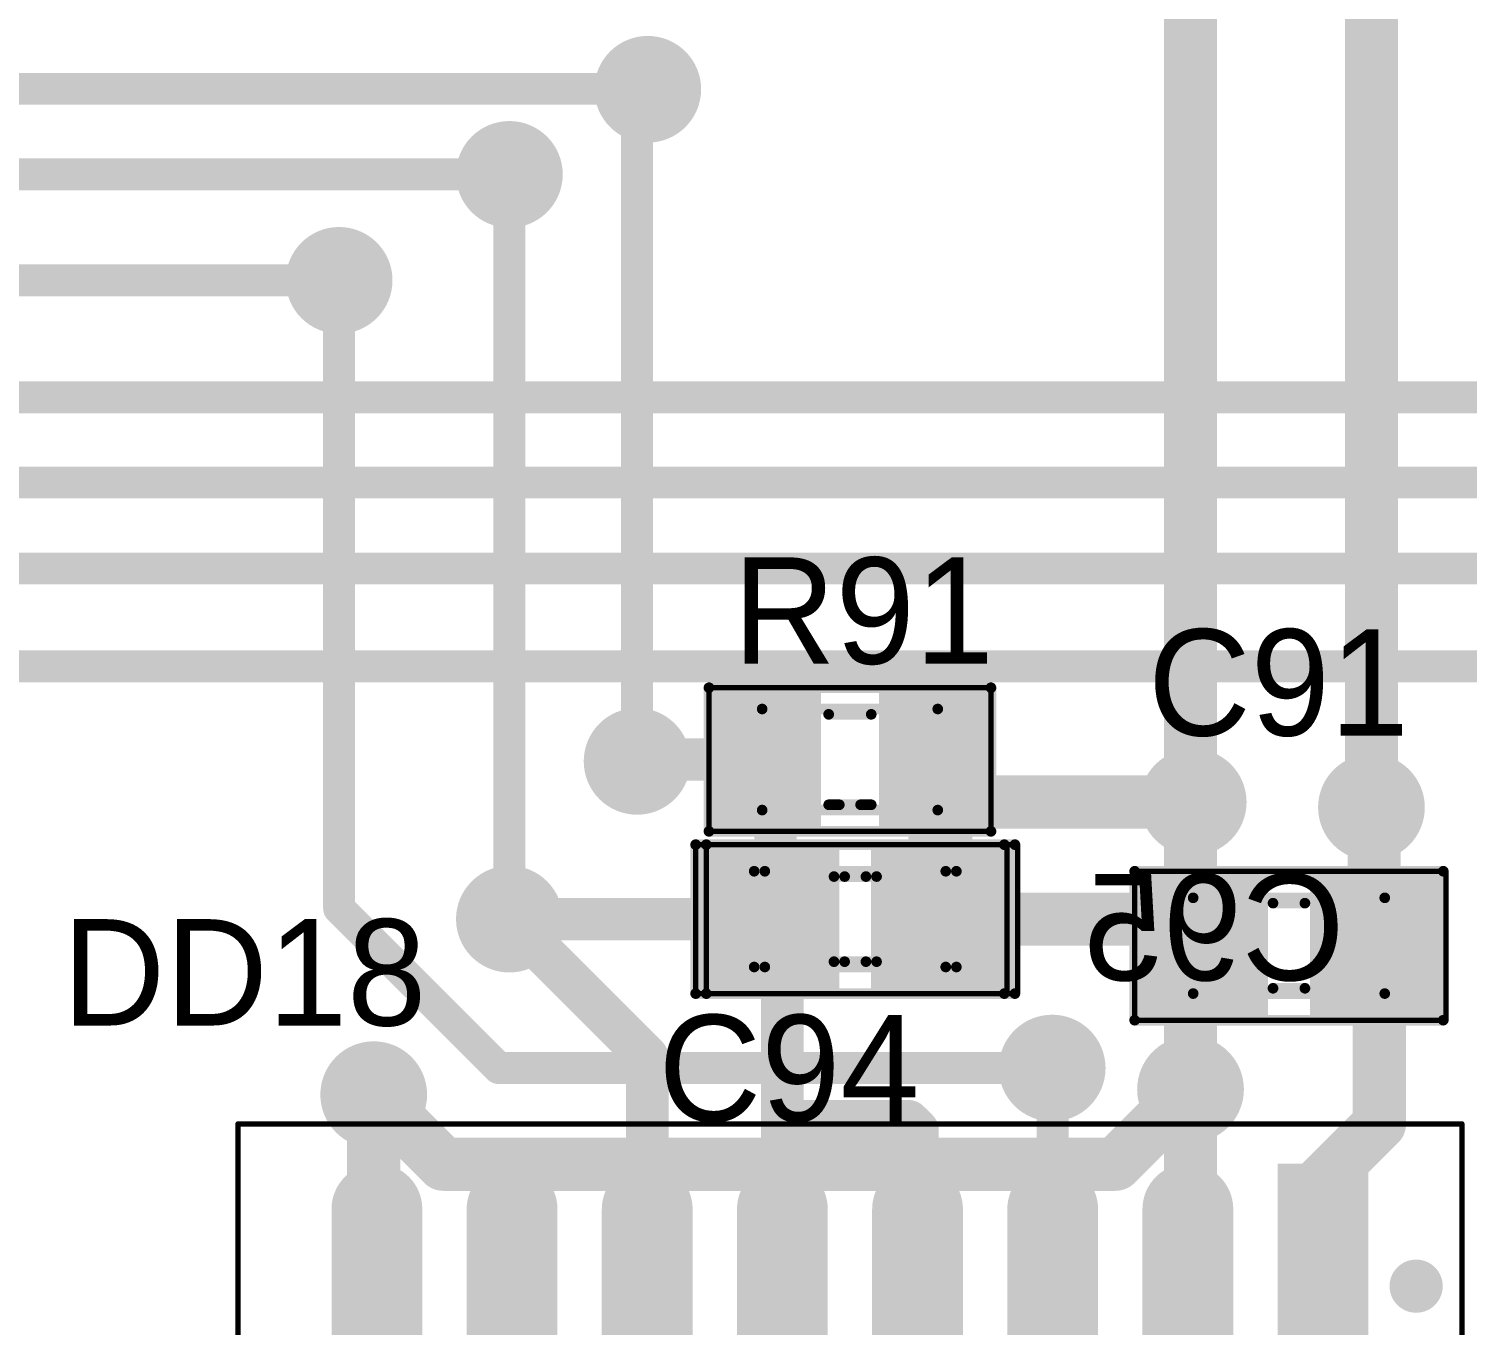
# Model space of a CAD drawing. Header units: millimetres. Extents: x 29 to 180, y 30 to 200.
# Drawn here: x 97.58 to 111.1, y 67.48 to 79.67 of the extents above; entities that cross this region are included whole.
import ezdxf

# ---------------------------------------------------------------- set-up
doc = ezdxf.new("R2010")
doc.units = ezdxf.units.MM
for name, color, linetype in [('BottomLayer', 5, 'Continuous'), ('BottomOverlay', 54, 'Continuous'), ('BottomPaste', 16, 'Continuous'), ('BottomSolder', 6, 'Continuous'), ('Mechanical13', 56, 'Continuous'), ('Mechanical15', 56, 'Continuous'), ('MultiLayer', 9, 'Continuous'), ('TopLayer', 1, 'Continuous'), ('TopOverlay', 2, 'Continuous'), ('TopPaste', 8, 'Continuous'), ('TopSolder', 216, 'Continuous'), ('ViaHoleLayer', 16, 'Continuous')]:
    doc.layers.add(name, color=color, linetype=linetype)

# ---------------------------------------------------------------- blocks, each defined once
blk = doc.blocks.new('SOIC127P1030X265_16M_160')
at = {"layer": 'Mechanical15', "const_width": 0.0499999}
for points in [[(6.37499868, 5.7500012), (-6.37500122, 5.7500012)], [(-6.37500122, -5.7500012), (-6.37500122, 5.7500012)], [(6.37499868, -5.7500012), (-6.37500122, -5.7500012)]]:
    blk.add_lwpolyline(points, dxfattribs=at)
at = {"layer": 'Mechanical15', "const_width": 0.02499868}
for points in [[(-6.387500559999999, 5.7500012, 1), (-6.36250188, 5.7500012, 1)], [(-6.387500559999999, 5.7500012, 1), (-6.36250188, 5.7500012, 1)], [(-6.387500559999999, -5.7500012, 1), (-6.36250188, -5.7500012, 1)], [(-6.387500559999999, -5.7500012, 1), (-6.36250188, -5.7500012, 1)]]:
    blk.add_lwpolyline(points, format="xyb", close=True, dxfattribs=at)
at = {"layer": 'TopLayer', "const_width": 0.6500012399999999}
for points in [[(-5.575000279999999, 3.175), (-4.12500064, 3.175)], [(-5.575000279999999, 1.905), (-4.12500064, 1.905)], [(-5.575000279999999, 0.635), (-4.12500064, 0.635)], [(-5.575000279999999, -0.635), (-4.12500064, -0.635)], [(-5.575000279999999, -1.905), (-4.12500064, -1.905)], [(-5.575000279999999, -3.175), (-4.12500064, -3.175)], [(-5.575000279999999, -4.444999999999999), (-4.12500064, -4.444999999999999)]]:
    blk.add_lwpolyline(points, dxfattribs=at)
at = {"layer": 'TopLayer', "const_width": 0.32500062}
for points in [[(-5.73749932, 3.175, 1), (-5.41250124, 3.175, 1)], [(-5.73749932, 1.905, 1), (-5.41250124, 1.905, 1)], [(-5.73749932, 0.635, 1), (-5.41250124, 0.635, 1)], [(-5.73749932, -0.635, 1), (-5.41250124, -0.635, 1)], [(-5.73749932, -1.905, 1), (-5.41250124, -1.905, 1)], [(-5.73749932, -3.175, 1), (-5.41250124, -3.175, 1)], [(-5.73749932, -4.444999999999999, 1), (-5.41250124, -4.444999999999999, 1)]]:
    blk.add_lwpolyline(points, format="xyb", close=True, dxfattribs=at)
at = {"layer": 'TopLayer'}
blk.add_solid([(-3.80000002, 4.119999379999999), (-3.80000002, 4.770000619999999), (-5.900000899999999, 4.119999379999999), (-5.900000899999999, 4.770000619999999)], dxfattribs=at)
at = {"layer": 'TopOverlay'}
for points, const_width in [([(-4.724999439999999, 5.31999952, 1), (-4.97500148, 5.31999952, 1)], 0.2499995), ([(-5.03750072, 5.31999952, 1), (-4.912502239999999, 5.31999952, 1)], 0.12499848), ([(-4.78749868, 5.31999952, 1), (-4.662500199999999, 5.31999952, 1)], 0.12499848)]:
    blk.add_lwpolyline(points, format="xyb", close=True, dxfattribs=dict(at, const_width=const_width))
at = {"layer": 'TopPaste', "const_width": 0.6500012399999999}
for points in [[(-5.575000279999999, 3.175), (-4.12500064, 3.175)], [(-5.575000279999999, 1.905), (-4.12500064, 1.905)], [(-5.575000279999999, 0.635), (-4.12500064, 0.635)], [(-5.575000279999999, -0.635), (-4.12500064, -0.635)], [(-5.575000279999999, -1.905), (-4.12500064, -1.905)], [(-5.575000279999999, -3.175), (-4.12500064, -3.175)], [(-5.575000279999999, -4.444999999999999), (-4.12500064, -4.444999999999999)]]:
    blk.add_lwpolyline(points, dxfattribs=at)
at = {"layer": 'TopPaste', "const_width": 0.32500062}
for points in [[(-5.73749932, 3.175, 1), (-5.41250124, 3.175, 1)], [(-5.73749932, 1.905, 1), (-5.41250124, 1.905, 1)], [(-5.73749932, 0.635, 1), (-5.41250124, 0.635, 1)], [(-5.73749932, -0.635, 1), (-5.41250124, -0.635, 1)], [(-5.73749932, -1.905, 1), (-5.41250124, -1.905, 1)], [(-5.73749932, -3.175, 1), (-5.41250124, -3.175, 1)], [(-5.73749932, -4.444999999999999, 1), (-5.41250124, -4.444999999999999, 1)]]:
    blk.add_lwpolyline(points, format="xyb", close=True, dxfattribs=at)
at = {"layer": 'TopPaste'}
blk.add_solid([(-3.80000002, 4.119999379999999), (-3.80000002, 4.770000619999999), (-5.900000899999999, 4.119999379999999), (-5.900000899999999, 4.770000619999999)], dxfattribs=at)
at = {"layer": 'TopSolder', "const_width": 0.85320124}
for points in [[(-5.575000279999999, 3.175), (-4.12500064, 3.175)], [(-5.575000279999999, 1.905), (-4.12500064, 1.905)], [(-5.575000279999999, 0.635), (-4.12500064, 0.635)], [(-5.575000279999999, -0.635), (-4.12500064, -0.635)], [(-5.575000279999999, -1.905), (-4.12500064, -1.905)], [(-5.575000279999999, -3.175), (-4.12500064, -3.175)], [(-5.575000279999999, -4.444999999999999), (-4.12500064, -4.444999999999999)]]:
    blk.add_lwpolyline(points, dxfattribs=at)
at = {"layer": 'TopSolder', "const_width": 0.42660062}
for points in [[(-5.788299319999999, 3.175, 1), (-5.361701239999999, 3.175, 1)], [(-4.33829968, 3.175, 1), (-3.9117016, 3.175, 1)], [(-5.788299319999999, 1.905, 1), (-5.361701239999999, 1.905, 1)], [(-4.33829968, 1.905, 1), (-3.9117016, 1.905, 1)], [(-5.788299319999999, 0.635, 1), (-5.361701239999999, 0.635, 1)], [(-4.33829968, 0.635, 1), (-3.9117016, 0.635, 1)], [(-5.788299319999999, -0.635, 1), (-5.361701239999999, -0.635, 1)], [(-4.33829968, -0.635, 1), (-3.9117016, -0.635, 1)], [(-5.788299319999999, -1.905, 1), (-5.361701239999999, -1.905, 1)], [(-4.33829968, -1.905, 1), (-3.9117016, -1.905, 1)], [(-5.788299319999999, -3.175, 1), (-5.361701239999999, -3.175, 1)], [(-4.33829968, -3.175, 1), (-3.9117016, -3.175, 1)], [(-5.788299319999999, -4.444999999999999, 1), (-5.361701239999999, -4.444999999999999, 1)], [(-4.33829968, -4.444999999999999, 1), (-3.9117016, -4.444999999999999, 1)]]:
    blk.add_lwpolyline(points, format="xyb", close=True, dxfattribs=at)
at = {"layer": 'TopSolder'}
blk.add_solid([(-3.69840002, 4.01839938), (-3.69840002, 4.87160062), (-6.0016009, 4.01839938), (-6.0016009, 4.87160062)], dxfattribs=at)
blk = doc.blocks.new('SMD_C_0603_290')
at = {"layer": 'Mechanical13', "const_width": 0.0999998}
for points in [[(-0.90000074, 0.4499991), (-0.90000074, -0.45000164)], [(0.8999982, 0.4499991), (-0.90000074, 0.4499991)], [(0.8999982, 0.4499991), (0.8999982, -0.45000164)], [(0.8999982, -0.45000164), (-0.90000074, -0.45000164)]]:
    blk.add_lwpolyline(points, dxfattribs=at)
at = {"layer": 'Mechanical13', "const_width": 0.0499999}
for points in [[(-0.9249994199999999, 0.4499991, 1), (-0.8750020599999999, 0.4499991, 1)], [(-0.9249994199999999, 0.4499991, 1), (-0.8750020599999999, 0.4499991, 1)], [(0.8749995199999999, 0.4499991, 1), (0.9249968799999999, 0.4499991, 1)], [(0.8749995199999999, 0.4499991, 1), (0.9249968799999999, 0.4499991, 1)], [(-0.9249994199999999, -0.45000164, 1), (-0.8750020599999999, -0.45000164, 1)], [(-0.9249994199999999, -0.45000164, 1), (-0.8750020599999999, -0.45000164, 1)], [(0.8749995199999999, -0.45000164, 1), (0.9249968799999999, -0.45000164, 1)], [(0.8749995199999999, -0.45000164, 1), (0.9249968799999999, -0.45000164, 1)]]:
    blk.add_lwpolyline(points, format="xyb", close=True, dxfattribs=at)
at = {"layer": 'Mechanical15', "const_width": 0.0499999}
for points in [[(-1.47500086, 0.7000011399999999), (-1.47500086, -0.7000011399999999)], [(1.44999964, 0.7000011399999999), (-1.47500086, 0.7000011399999999)], [(1.44999964, 0.7000011399999999), (1.44999964, -0.7000011399999999)], [(1.44999964, -0.7000011399999999), (-1.47500086, -0.7000011399999999)]]:
    blk.add_lwpolyline(points, dxfattribs=at)
at = {"layer": 'Mechanical15', "const_width": 0.02499868}
for points in [[(-1.4875002, 0.7000011399999999, 1), (-1.46250152, 0.7000011399999999, 1)], [(-1.4875002, 0.7000011399999999, 1), (-1.46250152, 0.7000011399999999, 1)], [(1.4375003, 0.7000011399999999, 1), (1.46249898, 0.7000011399999999, 1)], [(1.4375003, 0.7000011399999999, 1), (1.46249898, 0.7000011399999999, 1)], [(-1.4875002, -0.7000011399999999, 1), (-1.46250152, -0.7000011399999999, 1)], [(-1.4875002, -0.7000011399999999, 1), (-1.46250152, -0.7000011399999999, 1)], [(1.4375003, -0.7000011399999999, 1), (1.46249898, -0.7000011399999999, 1)], [(1.4375003, -0.7000011399999999, 1), (1.46249898, -0.7000011399999999, 1)]]:
    blk.add_lwpolyline(points, format="xyb", close=True, dxfattribs=at)
at = {"layer": 'TopLayer'}
for points in [[(-0.30000194, -0.5499989), (-0.30000194, 0.5499989), (-1.29999994, -0.5499989), (-1.29999994, 0.5499989)], [(1.2999974, -0.5499989), (1.2999974, 0.5499989), (0.2999994, -0.5499989), (0.2999994, 0.5499989)]]:
    blk.add_solid(points, dxfattribs=at)
at = {"layer": 'TopOverlay', "const_width": 0.0999998}
for points in [[(-1.44999964, 0.7000011399999999), (-1.44999964, -0.7000011399999999)], [(1.44999964, 0.7000011399999999), (-1.44999964, 0.7000011399999999)], [(1.44999964, 0.7000011399999999), (1.44999964, -0.7000011399999999)], [(0.1499997, 0.3999992), (-0.1499997, 0.3999992)], [(0.1499997, -0.40000174), (-0.1499997, -0.40000174)], [(1.44999964, -0.7000011399999999), (-1.44999964, -0.7000011399999999)]]:
    blk.add_lwpolyline(points, dxfattribs=at)
at = {"layer": 'TopOverlay', "const_width": 0.0499999}
for points in [[(-1.47499832, 0.7000011399999999, 1), (-1.42500096, 0.7000011399999999, 1)], [(-1.47499832, 0.7000011399999999, 1), (-1.42500096, 0.7000011399999999, 1)], [(1.42500096, 0.7000011399999999, 1), (1.47499832, 0.7000011399999999, 1)], [(1.42500096, 0.7000011399999999, 1), (1.47499832, 0.7000011399999999, 1)], [(-0.17499838, 0.3999992, 1), (-0.12500102, 0.3999992, 1)], [(0.12500102, 0.3999992, 1), (0.17499838, 0.3999992, 1)], [(-0.17499838, -0.40000174, 1), (-0.12500102, -0.40000174, 1)], [(0.12500102, -0.40000174, 1), (0.17499838, -0.40000174, 1)], [(-1.47499832, -0.7000011399999999, 1), (-1.42500096, -0.7000011399999999, 1)], [(-1.47499832, -0.7000011399999999, 1), (-1.42500096, -0.7000011399999999, 1)], [(1.42500096, -0.7000011399999999, 1), (1.47499832, -0.7000011399999999, 1)], [(1.42500096, -0.7000011399999999, 1), (1.47499832, -0.7000011399999999, 1)]]:
    blk.add_lwpolyline(points, format="xyb", close=True, dxfattribs=at)
at = {"layer": 'TopPaste'}
for points in [[(-0.30000194, -0.5499989), (-0.30000194, 0.5499989), (-1.29999994, -0.5499989), (-1.29999994, 0.5499989)], [(1.2999974, -0.5499989), (1.2999974, 0.5499989), (0.2999994, -0.5499989), (0.2999994, 0.5499989)]]:
    blk.add_solid(points, dxfattribs=at)
at = {"layer": 'TopSolder'}
for points in [[(-0.19840194, -0.6515989), (-0.19840194, 0.6515989), (-1.40159994, -0.6515989), (-1.40159994, 0.6515989)], [(1.4015974, -0.6515989), (1.4015974, 0.6515989), (0.1983994, -0.6515989), (0.1983994, 0.6515989)]]:
    blk.add_solid(points, dxfattribs=at)
blk = doc.blocks.new('SMD_C_0603_293')
at = {"layer": 'Mechanical13', "const_width": 0.0999998}
for points in [[(-0.90000074, 0.4499991), (-0.90000074, -0.45000164)], [(0.8999982, 0.4499991), (-0.90000074, 0.4499991)], [(0.8999982, 0.4499991), (0.8999982, -0.45000164)], [(0.8999982, -0.45000164), (-0.90000074, -0.45000164)]]:
    blk.add_lwpolyline(points, dxfattribs=at)
at = {"layer": 'Mechanical13', "const_width": 0.0499999}
for points in [[(-0.9249994199999999, 0.4499991, 1), (-0.8750020599999999, 0.4499991, 1)], [(-0.9249994199999999, 0.4499991, 1), (-0.8750020599999999, 0.4499991, 1)], [(0.8749995199999999, 0.4499991, 1), (0.9249968799999999, 0.4499991, 1)], [(0.8749995199999999, 0.4499991, 1), (0.9249968799999999, 0.4499991, 1)], [(-0.9249994199999999, -0.45000164, 1), (-0.8750020599999999, -0.45000164, 1)], [(-0.9249994199999999, -0.45000164, 1), (-0.8750020599999999, -0.45000164, 1)], [(0.8749995199999999, -0.45000164, 1), (0.9249968799999999, -0.45000164, 1)], [(0.8749995199999999, -0.45000164, 1), (0.9249968799999999, -0.45000164, 1)]]:
    blk.add_lwpolyline(points, format="xyb", close=True, dxfattribs=at)
at = {"layer": 'Mechanical15', "const_width": 0.0499999}
for points in [[(-1.47500086, 0.7000011399999999), (-1.47500086, -0.7000011399999999)], [(1.44999964, 0.7000011399999999), (-1.47500086, 0.7000011399999999)], [(1.44999964, 0.7000011399999999), (1.44999964, -0.7000011399999999)], [(1.44999964, -0.7000011399999999), (-1.47500086, -0.7000011399999999)]]:
    blk.add_lwpolyline(points, dxfattribs=at)
at = {"layer": 'Mechanical15', "const_width": 0.02499868}
for points in [[(-1.4875002, 0.7000011399999999, 1), (-1.46250152, 0.7000011399999999, 1)], [(-1.4875002, 0.7000011399999999, 1), (-1.46250152, 0.7000011399999999, 1)], [(1.4375003, 0.7000011399999999, 1), (1.46249898, 0.7000011399999999, 1)], [(1.4375003, 0.7000011399999999, 1), (1.46249898, 0.7000011399999999, 1)], [(-1.4875002, -0.7000011399999999, 1), (-1.46250152, -0.7000011399999999, 1)], [(-1.4875002, -0.7000011399999999, 1), (-1.46250152, -0.7000011399999999, 1)], [(1.4375003, -0.7000011399999999, 1), (1.46249898, -0.7000011399999999, 1)], [(1.4375003, -0.7000011399999999, 1), (1.46249898, -0.7000011399999999, 1)]]:
    blk.add_lwpolyline(points, format="xyb", close=True, dxfattribs=at)
at = {"layer": 'TopLayer'}
for points in [[(-0.30000194, -0.5499989), (-0.30000194, 0.5499989), (-1.29999994, -0.5499989), (-1.29999994, 0.5499989)], [(1.2999974, -0.5499989), (1.2999974, 0.5499989), (0.2999994, -0.5499989), (0.2999994, 0.5499989)]]:
    blk.add_solid(points, dxfattribs=at)
at = {"layer": 'TopOverlay', "const_width": 0.0999998}
for points in [[(-1.44999964, 0.7000011399999999), (-1.44999964, -0.7000011399999999)], [(1.44999964, 0.7000011399999999), (-1.44999964, 0.7000011399999999)], [(1.44999964, 0.7000011399999999), (1.44999964, -0.7000011399999999)], [(0.1499997, 0.3999992), (-0.1499997, 0.3999992)], [(0.1499997, -0.40000174), (-0.1499997, -0.40000174)], [(1.44999964, -0.7000011399999999), (-1.44999964, -0.7000011399999999)]]:
    blk.add_lwpolyline(points, dxfattribs=at)
at = {"layer": 'TopOverlay', "const_width": 0.0499999}
for points in [[(-1.47499832, 0.7000011399999999, 1), (-1.42500096, 0.7000011399999999, 1)], [(-1.47499832, 0.7000011399999999, 1), (-1.42500096, 0.7000011399999999, 1)], [(1.42500096, 0.7000011399999999, 1), (1.47499832, 0.7000011399999999, 1)], [(1.42500096, 0.7000011399999999, 1), (1.47499832, 0.7000011399999999, 1)], [(-0.17499838, 0.3999992, 1), (-0.12500102, 0.3999992, 1)], [(0.12500102, 0.3999992, 1), (0.17499838, 0.3999992, 1)], [(-0.17499838, -0.40000174, 1), (-0.12500102, -0.40000174, 1)], [(0.12500102, -0.40000174, 1), (0.17499838, -0.40000174, 1)], [(-1.47499832, -0.7000011399999999, 1), (-1.42500096, -0.7000011399999999, 1)], [(-1.47499832, -0.7000011399999999, 1), (-1.42500096, -0.7000011399999999, 1)], [(1.42500096, -0.7000011399999999, 1), (1.47499832, -0.7000011399999999, 1)], [(1.42500096, -0.7000011399999999, 1), (1.47499832, -0.7000011399999999, 1)]]:
    blk.add_lwpolyline(points, format="xyb", close=True, dxfattribs=at)
at = {"layer": 'TopPaste'}
for points in [[(-0.30000194, -0.5499989), (-0.30000194, 0.5499989), (-1.29999994, -0.5499989), (-1.29999994, 0.5499989)], [(1.2999974, -0.5499989), (1.2999974, 0.5499989), (0.2999994, -0.5499989), (0.2999994, 0.5499989)]]:
    blk.add_solid(points, dxfattribs=at)
at = {"layer": 'TopSolder'}
for points in [[(-0.19840194, -0.6515989), (-0.19840194, 0.6515989), (-1.40159994, -0.6515989), (-1.40159994, 0.6515989)], [(1.4015974, -0.6515989), (1.4015974, 0.6515989), (0.1983994, -0.6515989), (0.1983994, 0.6515989)]]:
    blk.add_solid(points, dxfattribs=at)
blk = doc.blocks.new('SMD_C_0603_B_294')
at = {"layer": 'BottomLayer'}
for points in [[(-1.29999994, 0.5499989), (-1.29999994, -0.5499989), (-0.30000194, 0.5499989), (-0.30000194, -0.5499989)], [(0.2999994, 0.5499989), (0.2999994, -0.5499989), (1.2999974, 0.5499989), (1.2999974, -0.5499989)]]:
    blk.add_solid(points, dxfattribs=at)
at = {"layer": 'BottomOverlay', "const_width": 0.0999998}
for points in [[(-1.44999964, 0.7000011399999999), (-1.44999964, -0.7000011399999999)], [(1.44999964, 0.7000011399999999), (-1.44999964, 0.7000011399999999)], [(1.44999964, 0.7000011399999999), (1.44999964, -0.7000011399999999)], [(0.1499997, 0.40000174), (-0.1499997, 0.40000174)], [(0.1499997, -0.3999992), (-0.1499997, -0.3999992)], [(1.44999964, -0.7000011399999999), (-1.44999964, -0.7000011399999999)]]:
    blk.add_lwpolyline(points, dxfattribs=at)
at = {"layer": 'BottomOverlay', "const_width": 0.0499999}
for points in [[(-1.47499832, 0.7000011399999999, 1), (-1.42500096, 0.7000011399999999, 1)], [(-1.47499832, 0.7000011399999999, 1), (-1.42500096, 0.7000011399999999, 1)], [(1.42500096, 0.7000011399999999, 1), (1.47499832, 0.7000011399999999, 1)], [(1.42500096, 0.7000011399999999, 1), (1.47499832, 0.7000011399999999, 1)], [(-0.17499838, 0.40000174, 1), (-0.12500102, 0.40000174, 1)], [(0.12500102, 0.40000174, 1), (0.17499838, 0.40000174, 1)], [(-0.17499838, -0.3999992, 1), (-0.12500102, -0.3999992, 1)], [(0.12500102, -0.3999992, 1), (0.17499838, -0.3999992, 1)], [(-1.47499832, -0.7000011399999999, 1), (-1.42500096, -0.7000011399999999, 1)], [(-1.47499832, -0.7000011399999999, 1), (-1.42500096, -0.7000011399999999, 1)], [(1.42500096, -0.7000011399999999, 1), (1.47499832, -0.7000011399999999, 1)], [(1.42500096, -0.7000011399999999, 1), (1.47499832, -0.7000011399999999, 1)]]:
    blk.add_lwpolyline(points, format="xyb", close=True, dxfattribs=at)
at = {"layer": 'BottomPaste'}
for points in [[(-1.29999994, 0.5499989), (-1.29999994, -0.5499989), (-0.30000194, 0.5499989), (-0.30000194, -0.5499989)], [(0.2999994, 0.5499989), (0.2999994, -0.5499989), (1.2999974, 0.5499989), (1.2999974, -0.5499989)]]:
    blk.add_solid(points, dxfattribs=at)
at = {"layer": 'BottomSolder'}
for points in [[(-1.40159994, 0.6515989), (-1.40159994, -0.6515989), (-0.19840194, 0.6515989), (-0.19840194, -0.6515989)], [(0.1983994, 0.6515989), (0.1983994, -0.6515989), (1.4015974, 0.6515989), (1.4015974, -0.6515989)]]:
    blk.add_solid(points, dxfattribs=at)
at = {"layer": 'Mechanical13', "const_width": 0.0999998}
for points in [[(-0.90000074, 0.45000164), (-0.90000074, -0.4499991)], [(0.8999982, 0.45000164), (-0.90000074, 0.45000164)], [(0.8999982, 0.45000164), (0.8999982, -0.4499991)], [(0.8999982, -0.4499991), (-0.90000074, -0.4499991)]]:
    blk.add_lwpolyline(points, dxfattribs=at)
at = {"layer": 'Mechanical13', "const_width": 0.0499999}
for points in [[(-0.9249994199999999, 0.45000164, 1), (-0.8750020599999999, 0.45000164, 1)], [(-0.9249994199999999, 0.45000164, 1), (-0.8750020599999999, 0.45000164, 1)], [(0.8749995199999999, 0.45000164, 1), (0.9249968799999999, 0.45000164, 1)], [(0.8749995199999999, 0.45000164, 1), (0.9249968799999999, 0.45000164, 1)], [(-0.9249994199999999, -0.4499991, 1), (-0.8750020599999999, -0.4499991, 1)], [(-0.9249994199999999, -0.4499991, 1), (-0.8750020599999999, -0.4499991, 1)], [(0.8749995199999999, -0.4499991, 1), (0.9249968799999999, -0.4499991, 1)], [(0.8749995199999999, -0.4499991, 1), (0.9249968799999999, -0.4499991, 1)]]:
    blk.add_lwpolyline(points, format="xyb", close=True, dxfattribs=at)
at = {"layer": 'Mechanical15', "const_width": 0.0499999}
for points in [[(-1.47500086, 0.7000011399999999), (-1.47500086, -0.7000011399999999)], [(1.44999964, 0.7000011399999999), (-1.47500086, 0.7000011399999999)], [(1.44999964, 0.7000011399999999), (1.44999964, -0.7000011399999999)], [(1.44999964, -0.7000011399999999), (-1.47500086, -0.7000011399999999)]]:
    blk.add_lwpolyline(points, dxfattribs=at)
at = {"layer": 'Mechanical15', "const_width": 0.02499868}
for points in [[(-1.4875002, 0.7000011399999999, 1), (-1.46250152, 0.7000011399999999, 1)], [(-1.4875002, 0.7000011399999999, 1), (-1.46250152, 0.7000011399999999, 1)], [(1.4375003, 0.7000011399999999, 1), (1.46249898, 0.7000011399999999, 1)], [(1.4375003, 0.7000011399999999, 1), (1.46249898, 0.7000011399999999, 1)], [(-1.4875002, -0.7000011399999999, 1), (-1.46250152, -0.7000011399999999, 1)], [(-1.4875002, -0.7000011399999999, 1), (-1.46250152, -0.7000011399999999, 1)], [(1.4375003, -0.7000011399999999, 1), (1.46249898, -0.7000011399999999, 1)], [(1.4375003, -0.7000011399999999, 1), (1.46249898, -0.7000011399999999, 1)]]:
    blk.add_lwpolyline(points, format="xyb", close=True, dxfattribs=at)
blk = doc.blocks.new('SMD_R_0603_490')
at = {"layer": 'Mechanical13', "const_width": 0.0999998}
for points in [[(-0.8249996199999999, 0.47500032), (-0.8249996199999999, -0.47500032)], [(0.8249996199999999, 0.47500032), (-0.8249996199999999, 0.47500032)], [(0.8249996199999999, 0.47500032), (0.8249996199999999, -0.47500032)], [(0.8249996199999999, -0.47500032), (-0.8249996199999999, -0.47500032)]]:
    blk.add_lwpolyline(points, dxfattribs=at)
at = {"layer": 'Mechanical13', "const_width": 0.0499999}
for points in [[(-0.8499983, 0.47500032, 1), (-0.80000094, 0.47500032, 1)], [(-0.8499983, 0.47500032, 1), (-0.80000094, 0.47500032, 1)], [(0.80000094, 0.47500032, 1), (0.8499983, 0.47500032, 1)], [(0.80000094, 0.47500032, 1), (0.8499983, 0.47500032, 1)], [(-0.8499983, -0.47500032, 1), (-0.80000094, -0.47500032, 1)], [(-0.8499983, -0.47500032, 1), (-0.80000094, -0.47500032, 1)], [(0.80000094, -0.47500032, 1), (0.8499983, -0.47500032, 1)], [(0.80000094, -0.47500032, 1), (0.8499983, -0.47500032, 1)]]:
    blk.add_lwpolyline(points, format="xyb", close=True, dxfattribs=at)
at = {"layer": 'Mechanical15', "const_width": 0.0499999}
for points in [[(-1.32500116, 0.67499992), (-1.32500116, -0.67499992)], [(1.32500116, 0.67499992), (-1.32500116, 0.67499992)], [(1.32500116, 0.67499992), (1.32500116, -0.67499992)], [(1.32500116, -0.67499992), (-1.32500116, -0.67499992)]]:
    blk.add_lwpolyline(points, dxfattribs=at)
at = {"layer": 'Mechanical15', "const_width": 0.02499868}
for points in [[(-1.3375005, 0.67499992, 1), (-1.31250182, 0.67499992, 1)], [(-1.3375005, 0.67499992, 1), (-1.31250182, 0.67499992, 1)], [(1.31250182, 0.67499992, 1), (1.3375005, 0.67499992, 1)], [(1.31250182, 0.67499992, 1), (1.3375005, 0.67499992, 1)], [(-1.3375005, -0.67499992, 1), (-1.31250182, -0.67499992, 1)], [(-1.3375005, -0.67499992, 1), (-1.31250182, -0.67499992, 1)], [(1.31250182, -0.67499992, 1), (1.3375005, -0.67499992, 1)], [(1.31250182, -0.67499992, 1), (1.3375005, -0.67499992, 1)]]:
    blk.add_lwpolyline(points, format="xyb", close=True, dxfattribs=at)
at = {"layer": 'TopLayer'}
for points in [[(-0.37500052, -0.52500022), (-0.37500052, 0.52500022), (-1.17499892, -0.52500022), (-1.17499892, 0.52500022)], [(1.17499892, -0.52500022), (1.17499892, 0.52500022), (0.37500052, -0.52500022), (0.37500052, 0.52500022)]]:
    blk.add_solid(points, dxfattribs=at)
at = {"layer": 'TopOverlay', "const_width": 0.0999998}
for points in [[(1.32500116, 0.67499992), (-1.32500116, 0.67499992)], [(-1.32500116, 0.67499992), (-1.32500116, -0.67499992)], [(1.32500116, 0.67499992), (1.32500116, -0.67499992)], [(-0.0999998, 0.42500042), (-0.1999996, 0.42500042)], [(0.0999998, 0.42500042), (-0.0999998, 0.42500042)], [(0.1999996, 0.42500042), (0.0999998, 0.42500042)], [(0.1999996, -0.42500042), (-0.1999996, -0.42500042)], [(1.32500116, -0.67499992), (-1.32500116, -0.67499992)]]:
    blk.add_lwpolyline(points, dxfattribs=at)
at = {"layer": 'TopOverlay', "const_width": 0.0499999}
for points in [[(-1.34999984, 0.67499992, 1), (-1.30000248, 0.67499992, 1)], [(-1.34999984, 0.67499992, 1), (-1.30000248, 0.67499992, 1)], [(1.30000248, 0.67499992, 1), (1.34999984, 0.67499992, 1)], [(1.30000248, 0.67499992, 1), (1.34999984, 0.67499992, 1)], [(-0.22499828, 0.42500042, 1), (-0.17500092, 0.42500042, 1)], [(-0.12499848, 0.42500042, 1), (-0.07500111999999999, 0.42500042, 1)], [(-0.12499848, 0.42500042, 1), (-0.07500111999999999, 0.42500042, 1)], [(0.07500111999999999, 0.42500042, 1), (0.12499848, 0.42500042, 1)], [(0.07500111999999999, 0.42500042, 1), (0.12499848, 0.42500042, 1)], [(0.17500092, 0.42500042, 1), (0.22499828, 0.42500042, 1)], [(-0.22499828, -0.42500042, 1), (-0.17500092, -0.42500042, 1)], [(0.17500092, -0.42500042, 1), (0.22499828, -0.42500042, 1)], [(-1.34999984, -0.67499992, 1), (-1.30000248, -0.67499992, 1)], [(-1.34999984, -0.67499992, 1), (-1.30000248, -0.67499992, 1)], [(1.30000248, -0.67499992, 1), (1.34999984, -0.67499992, 1)], [(1.30000248, -0.67499992, 1), (1.34999984, -0.67499992, 1)]]:
    blk.add_lwpolyline(points, format="xyb", close=True, dxfattribs=at)
at = {"layer": 'TopPaste'}
for points in [[(-0.37500052, -0.52500022), (-0.37500052, 0.52500022), (-1.17499892, -0.52500022), (-1.17499892, 0.52500022)], [(1.17499892, -0.52500022), (1.17499892, 0.52500022), (0.37500052, -0.52500022), (0.37500052, 0.52500022)]]:
    blk.add_solid(points, dxfattribs=at)
at = {"layer": 'TopSolder'}
for points in [[(-0.27340052, -0.6266002199999999), (-0.27340052, 0.6266002199999999), (-1.27659892, -0.6266002199999999), (-1.27659892, 0.6266002199999999)], [(1.27659892, -0.6266002199999999), (1.27659892, 0.6266002199999999), (0.27340052, -0.6266002199999999), (0.27340052, 0.6266002199999999)]]:
    blk.add_solid(points, dxfattribs=at)

msp = doc.modelspace()

# ---------------------------------------------------------------- linework, layer by layer
at = {"layer": 'BottomLayer'}
for points, const_width in [([(110.20000058, 72.35000262), (110.20000058, 81.8000015)], 0.499999), ([(108.50000144, 72.42500374), (108.50000144, 80.50000156)], 0.499999), ([(103.30000168, 79.00000202), (103.40000148, 79.10000181999999)], 0.2999994), ([(103.30000168, 72.78284656), (103.30000168, 79.00000202)], 0.2999994), ([(102.09976024, 78.30000088), (102.10000154, 78.29975958)], 0.2999994), ([(102.10000154, 71.30000217999999), (102.10000154, 78.29975958)], 0.2999994), ([(100.5000022, 71.39999944), (100.5000022, 77.30400338)], 0.2999994), ([(106.10000116, 72.30000272), (106.20000096, 72.40000252)], 0.499999), ([(106.20000096, 72.40000252), (108.52500266, 72.40000252)], 0.499999), ([(108.50000144, 72.42500374), (108.52500266, 72.40000252)], 0.499999), ([(106.10000116, 71.30000471999999), (106.10000116, 72.30000272)], 0.499999), ([(100.5000022, 71.39999944), (102.00000174, 69.8999999)], 0.2999994), ([(102.10000154, 71.30000217999999), (104.49999928, 71.30000217999999)], 0.3999992), ([(104.49999928, 71.30000217999999), (104.50000182, 71.30000471999999)], 0.3999992), ([(102.00000174, 69.8999999), (107.2000015, 69.8999999)], 0.2999994), ([(100.82500028, 69.65000294), (101.47900456, 68.99599866)], 0.499999), ([(107.7959998, 68.99599866), (108.50000144, 69.7000003)], 0.499999), ([(101.47900456, 68.99599866), (107.7959998, 68.99599866)], 0.499999)]:
    msp.add_lwpolyline(points, dxfattribs=dict(at, const_width=const_width))
for points, const_width in [([(103.20000188, 79.10000181999999, 1), (103.60000108, 79.10000181999999, 1)], 0.3999992), ([(103.3250029, 79.10000181999999, 1), (103.47500006, 79.10000181999999, 1)], 0.1499997), ([(103.2250031, 79.00000202, 1), (103.37500026, 79.00000202, 1)], 0.1499997), ([(103.2250031, 79.00000202, 1), (103.37500026, 79.00000202, 1)], 0.1499997), ([(101.89976064, 78.30000088, 1), (102.29975984, 78.30000088, 1)], 0.3999992), ([(102.02476166, 78.30000088, 1), (102.17475882, 78.30000088, 1)], 0.1499997), ([(102.02500296, 78.29975958, 1), (102.17500012, 78.29975958, 1)], 0.1499997), ([(102.02500296, 78.29975958, 1), (102.17500012, 78.29975958, 1)], 0.1499997), ([(100.3000026, 77.30400338, 1), (100.7000018, 77.30400338, 1)], 0.3999992), ([(100.42500362, 77.30400338, 1), (100.57500078, 77.30400338, 1)], 0.1499997), ([(103.10000208, 72.78284656, 1), (103.50000128, 72.78284656, 1)], 0.3999992), ([(103.2250031, 72.78284656, 1), (103.37500026, 72.78284656, 1)], 0.1499997), ([(108.32500306, 72.40000252, 1), (108.72500226, 72.40000252, 1)], 0.3999992), ([(110.00000098, 72.35000262, 1), (110.40000018, 72.35000262, 1)], 0.3999992), ([(106.07500248, 72.40000252, 1), (106.32499944, 72.40000252, 1)], 0.2499995), ([(106.07500248, 72.40000252, 1), (106.32499944, 72.40000252, 1)], 0.2499995), ([(108.37500296, 72.42500374, 1), (108.62499992, 72.42500374, 1)], 0.2499995), ([(108.37500296, 72.42500374, 1), (108.62499992, 72.42500374, 1)], 0.2499995), ([(108.40000418, 72.40000252, 1), (108.65000114, 72.40000252, 1)], 0.2499995), ([(108.40000418, 72.40000252, 1), (108.65000114, 72.40000252, 1)], 0.2499995), ([(110.0750021, 72.35000262, 1), (110.32499906, 72.35000262, 1)], 0.2499995), ([(105.97500268, 72.30000272, 1), (106.22499964, 72.30000272, 1)], 0.2499995), ([(105.97500268, 72.30000272, 1), (106.22499964, 72.30000272, 1)], 0.2499995), ([(101.90000194, 71.30000217999999, 1), (102.30000114, 71.30000217999999, 1)], 0.3999992), ([(100.42500362, 71.39999944, 1), (100.57500078, 71.39999944, 1)], 0.1499997), ([(100.42500362, 71.39999944, 1), (100.57500078, 71.39999944, 1)], 0.1499997), ([(105.97500268, 71.30000471999999, 1), (106.22499964, 71.30000471999999, 1)], 0.2499995), ([(102.00000174, 71.30000217999999, 1), (102.20000134, 71.30000217999999, 1)], 0.1999996), ([(102.02500296, 71.30000217999999, 1), (102.17500012, 71.30000217999999, 1)], 0.1499997), ([(104.39999948, 71.30000217999999, 1), (104.59999908, 71.30000217999999, 1)], 0.1999996), ([(104.39999948, 71.30000217999999, 1), (104.59999908, 71.30000217999999, 1)], 0.1999996), ([(104.40000202, 71.30000471999999, 1), (104.60000162, 71.30000471999999, 1)], 0.1999996), ([(107.0000019, 69.8999999, 1), (107.4000011, 69.8999999, 1)], 0.3999992), ([(100.62500068, 69.65000294, 1), (101.02499988, 69.65000294, 1)], 0.3999992), ([(101.92500316, 69.8999999, 1), (102.07500032, 69.8999999, 1)], 0.1499997), ([(101.92500316, 69.8999999, 1), (102.07500032, 69.8999999, 1)], 0.1499997), ([(107.12500292, 69.8999999, 1), (107.27500008, 69.8999999, 1)], 0.1499997), ([(108.30000184, 69.7000003, 1), (108.70000104, 69.7000003, 1)], 0.3999992), ([(100.7000018, 69.65000294, 1), (100.94999876, 69.65000294, 1)], 0.2499995), ([(108.37500296, 69.7000003, 1), (108.62499992, 69.7000003, 1)], 0.2499995), ([(101.35400608, 68.99599866, 1), (101.60400304, 68.99599866, 1)], 0.2499995), ([(101.35400608, 68.99599866, 1), (101.60400304, 68.99599866, 1)], 0.2499995), ([(107.67100132, 68.99599866, 1), (107.92099828, 68.99599866, 1)], 0.2499995), ([(107.67100132, 68.99599866, 1), (107.92099828, 68.99599866, 1)], 0.2499995)]:
    msp.add_lwpolyline(points, format="xyb", close=True, dxfattribs=dict(at, const_width=const_width))
at = {"layer": 'BottomSolder', "const_width": 0.5015992}
for points in [[(103.14920188, 79.10000181999999, 1), (103.65080108, 79.10000181999999, 1)], [(101.84896064, 78.30000088, 1), (102.35055984, 78.30000088, 1)], [(100.2492026, 77.30400338, 1), (100.7508018, 77.30400338, 1)], [(103.04920208, 72.78284656, 1), (103.55080128, 72.78284656, 1)], [(108.27420306, 72.40000252, 1), (108.77580226, 72.40000252, 1)], [(109.94920098, 72.35000262, 1), (110.45080018, 72.35000262, 1)], [(101.84920194, 71.30000217999999, 1), (102.35080114, 71.30000217999999, 1)], [(106.9492019, 69.8999999, 1), (107.4508011, 69.8999999, 1)], [(100.57420068, 69.65000294, 1), (101.07579988, 69.65000294, 1)], [(108.24920184, 69.7000003, 1), (108.75080104, 69.7000003, 1)]]:
    msp.add_lwpolyline(points, format="xyb", close=True, dxfattribs=at)
at = {"layer": 'MultiLayer', "const_width": 0.3999992}
for points in [[(103.20000188, 79.10000181999999, 1), (103.60000108, 79.10000181999999, 1)], [(101.89976064, 78.30000088, 1), (102.29975984, 78.30000088, 1)], [(100.3000026, 77.30400338, 1), (100.7000018, 77.30400338, 1)], [(103.10000208, 72.78284656, 1), (103.50000128, 72.78284656, 1)], [(108.32500306, 72.40000252, 1), (108.72500226, 72.40000252, 1)], [(110.00000098, 72.35000262, 1), (110.40000018, 72.35000262, 1)], [(101.90000194, 71.30000217999999, 1), (102.30000114, 71.30000217999999, 1)], [(107.0000019, 69.8999999, 1), (107.4000011, 69.8999999, 1)], [(100.62500068, 69.65000294, 1), (101.02499988, 69.65000294, 1)], [(108.30000184, 69.7000003, 1), (108.70000104, 69.7000003, 1)]]:
    msp.add_lwpolyline(points, format="xyb", close=True, dxfattribs=at)
at = {"layer": 'TopLayer'}
for points, const_width in [([(103.20000188, 79.10000181999999, 1), (103.60000108, 79.10000181999999, 1)], 0.3999992), ([(103.3210024, 79.10400231999999, 1), (103.47099956, 79.10400231999999, 1)], 0.1499997), ([(103.3210024, 79.10400231999999, 1), (103.47099956, 79.10400231999999, 1)], 0.1499997), ([(103.3250029, 79.10000181999999, 1), (103.47500006, 79.10000181999999, 1)], 0.1499997), ([(101.89976064, 78.30000088, 1), (102.29975984, 78.30000088, 1)], 0.3999992), ([(102.02476166, 78.30000088, 1), (102.17475882, 78.30000088, 1)], 0.1499997), ([(100.3000026, 77.30400338, 1), (100.7000018, 77.30400338, 1)], 0.3999992), ([(100.42500362, 77.30400338, 1), (100.57500078, 77.30400338, 1)], 0.1499997), ([(103.10000208, 72.78284656, 1), (103.50000128, 72.78284656, 1)], 0.3999992), ([(103.21716212, 72.80000679999999, 1), (103.41716172, 72.80000679999999, 1)], 0.1999996), ([(103.21716212, 72.80000679999999, 1), (103.41716172, 72.80000679999999, 1)], 0.1999996), ([(104.4250007, 72.80000679999999, 1), (104.6250003, 72.80000679999999, 1)], 0.1999996), ([(104.4250007, 72.80000679999999, 1), (104.6250003, 72.80000679999999, 1)], 0.1999996), ([(105.95000146, 72.80000679999999, 1), (106.19999842, 72.80000679999999, 1)], 0.2499995), ([(103.20000188, 72.78284656, 1), (103.40000148, 72.78284656, 1)], 0.1999996), ([(104.50000436, 72.72500314, 1), (104.70000396, 72.72500314, 1)], 0.1999996), ([(104.50000436, 72.72500314, 1), (104.70000396, 72.72500314, 1)], 0.1999996), ([(106.07500502, 72.67500324, 1), (106.32500198, 72.67500324, 1)], 0.2499995), ([(106.07500502, 72.67500324, 1), (106.32500198, 72.67500324, 1)], 0.2499995), ([(108.32500306, 72.40000252, 1), (108.72500226, 72.40000252, 1)], 0.3999992), ([(110.00000098, 72.35000262, 1), (110.40000018, 72.35000262, 1)], 0.3999992), ([(108.37500296, 72.3750013, 1), (108.62499992, 72.3750013, 1)], 0.2499995), ([(108.37500296, 72.3750013, 1), (108.62499992, 72.3750013, 1)], 0.2499995), ([(108.40000418, 72.40000252, 1), (108.65000114, 72.40000252, 1)], 0.2499995), ([(110.0750021, 72.35000262, 1), (110.32499906, 72.35000262, 1)], 0.2499995), ([(110.10000332, 72.32500139999999, 1), (110.35000028, 72.32500139999999, 1)], 0.2499995), ([(110.10000332, 72.32500139999999, 1), (110.35000028, 72.32500139999999, 1)], 0.2499995), ([(101.90000194, 71.30000217999999, 1), (102.30000114, 71.30000217999999, 1)], 0.3999992), ([(106.07500502, 71.30000471999999, 1), (106.32500198, 71.30000471999999, 1)], 0.2499995), ([(106.07500502, 71.30000471999999, 1), (106.32500198, 71.30000471999999, 1)], 0.2499995), ([(108.37500296, 71.30000471999999, 1), (108.62499992, 71.30000471999999, 1)], 0.2499995), ([(108.37500296, 71.30000471999999, 1), (108.62499992, 71.30000471999999, 1)], 0.2499995), ([(102.00000174, 71.30000217999999, 1), (102.20000134, 71.30000217999999, 1)], 0.1999996), ([(102.00000174, 71.29999964, 1), (102.20000134, 71.29999964, 1)], 0.1999996), ([(102.00000174, 71.29999964, 1), (102.20000134, 71.29999964, 1)], 0.1999996), ([(104.50000436, 71.30000471999999, 1), (104.70000396, 71.30000471999999, 1)], 0.1999996), ([(104.50000436, 71.30000471999999, 1), (104.70000396, 71.30000471999999, 1)], 0.1999996), ([(104.56500042, 71.23500865999999, 1), (104.76500002, 71.23500865999999, 1)], 0.1999996), ([(104.56500042, 71.23500865999999, 1), (104.76500002, 71.23500865999999, 1)], 0.1999996), ([(108.50000398, 71.17500369999999, 1), (108.75000094, 71.17500369999999, 1)], 0.2499995), ([(108.50000398, 71.17500369999999, 1), (108.75000094, 71.17500369999999, 1)], 0.2499995), ([(108.35000174, 71.02500146, 1), (108.5999987, 71.02500146, 1)], 0.2499995), ([(108.35000174, 71.02500146, 1), (108.5999987, 71.02500146, 1)], 0.2499995), ([(108.37500296, 71.00000023999999, 1), (108.62499992, 71.00000023999999, 1)], 0.2499995), ([(108.37500296, 71.00000023999999, 1), (108.62499992, 71.00000023999999, 1)], 0.2499995), ([(108.50000398, 71.05000267999999, 1), (108.75000094, 71.05000267999999, 1)], 0.2499995), ([(110.10000332, 71.05000267999999, 1), (110.35000028, 71.05000267999999, 1)], 0.2499995), ([(110.15000322, 71.00000278, 1), (110.40000018, 71.00000278, 1)], 0.2499995), ([(107.0000019, 69.8999999, 1), (107.4000011, 69.8999999, 1)], 0.3999992), ([(103.29500042, 70.00500095999999, 1), (103.49500002, 70.00500095999999, 1)], 0.1999996), ([(103.29500042, 70.00500095999999, 1), (103.49500002, 70.00500095999999, 1)], 0.1999996), ([(100.62500068, 69.65000294, 1), (101.02499988, 69.65000294, 1)], 0.3999992), ([(107.12500292, 69.8999999, 1), (107.27500008, 69.8999999, 1)], 0.1499997), ([(107.13000164, 69.89500118, 1), (107.2799988, 69.89500118, 1)], 0.1499997), ([(107.13000164, 69.89500118, 1), (107.2799988, 69.89500118, 1)], 0.1499997), ([(108.30000184, 69.7000003, 1), (108.70000104, 69.7000003, 1)], 0.3999992), ([(100.7000018, 69.65000294, 1), (100.94999876, 69.65000294, 1)], 0.2499995), ([(108.37500296, 69.7000003, 1), (108.62499992, 69.7000003, 1)], 0.2499995), ([(108.37500296, 69.7000003, 1), (108.62499992, 69.7000003, 1)], 0.2499995), ([(110.15000322, 69.37500222, 1), (110.40000018, 69.37500222, 1)], 0.2499995), ([(110.15000322, 69.37500222, 1), (110.40000018, 69.37500222, 1)], 0.2499995), ([(104.56500042, 69.40000343999999, 1), (104.76500002, 69.40000343999999, 1)], 0.1999996), ([(104.56500042, 69.40000343999999, 1), (104.76500002, 69.40000343999999, 1)], 0.1999996), ([(104.56500042, 69.40000343999999, 1), (104.76500002, 69.40000343999999, 1)], 0.1999996), ([(105.74999932, 69.40000343999999, 1), (105.94999892, 69.40000343999999, 1)], 0.1999996), ([(105.74999932, 69.40000343999999, 1), (105.94999892, 69.40000343999999, 1)], 0.1999996), ([(105.83500042, 69.31500233999999, 1), (106.03500002, 69.31500233999999, 1)], 0.1999996), ([(105.83500042, 69.31500233999999, 1), (106.03500002, 69.31500233999999, 1)], 0.1999996), ([(109.62000174, 68.84500074, 1), (109.8699987, 68.84500074, 1)], 0.2499995), ([(109.62000174, 68.84500074, 1), (109.8699987, 68.84500074, 1)], 0.2499995), ([(100.7000018, 67.88000647999999, 1), (100.94999876, 67.88000647999999, 1)], 0.2499995), ([(100.7000018, 67.88000647999999, 1), (100.94999876, 67.88000647999999, 1)], 0.2499995), ([(108.37500296, 67.87500776, 1), (108.62499992, 67.87500776, 1)], 0.2499995), ([(108.37500296, 67.87500776, 1), (108.62499992, 67.87500776, 1)], 0.2499995), ([(100.73000174, 67.85000654, 1), (100.9799987, 67.85000654, 1)], 0.2499995), ([(102.00000174, 67.85000654, 1), (102.2499987, 67.85000654, 1)], 0.2499995), ([(103.29500042, 67.85000654, 1), (103.49500002, 67.85000654, 1)], 0.1999996), ([(104.56500042, 67.85000654, 1), (104.76500002, 67.85000654, 1)], 0.1999996), ([(105.83500042, 67.85000654, 1), (106.03500002, 67.85000654, 1)], 0.1999996), ([(107.13000164, 67.85000654, 1), (107.2799988, 67.85000654, 1)], 0.1499997), ([(108.35000174, 67.85000654, 1), (108.5999987, 67.85000654, 1)], 0.2499995), ([(109.62000174, 67.85000654, 1), (109.8699987, 67.85000654, 1)], 0.2499995), ([(109.62000174, 67.85000654, 1), (109.8699987, 67.85000654, 1)], 0.2499995), ([(109.65000168, 67.8200066, 1), (109.89999864, 67.8200066, 1)], 0.2499995), ([(109.65000168, 67.8200066, 1), (109.89999864, 67.8200066, 1)], 0.2499995)]:
    msp.add_lwpolyline(points, format="xyb", close=True, dxfattribs=dict(at, const_width=const_width))
for points, const_width in [([(73.99599882, 79.10400231999999), (103.39600098, 79.10400231999999)], 0.2999994), ([(103.39600098, 79.10400231999999), (103.40000148, 79.10000181999999)], 0.2999994), ([(72.80000172, 78.30000088), (102.09976024, 78.30000088)], 0.2999994), ([(72.00400382, 77.30400338), (100.5000022, 77.30400338)], 0.2999994), ([(92.00400192, 76.20400303999999), (138.53312908, 76.20400303999999)], 0.2999994), ([(95.2040006, 75.4040021), (137.39600156, 75.4040021)], 0.2999994), ([(92.80400032, 74.59600016), (130.39600032, 74.59600016)], 0.2999994), ([(93.77500676, 73.67500632), (138.03999824, 73.67500632)], 0.2999994), ([(103.30000168, 72.78284656), (103.31716192, 72.80000679999999)], 0.3999992), ([(103.31716192, 72.80000679999999), (104.5250005, 72.80000679999999)], 0.3999992), ([(104.5250005, 72.80000679999999), (104.60000416, 72.72500314)], 0.3999992), ([(106.07499994, 72.80000679999999), (106.2000035, 72.67500324)], 0.499999), ([(104.60000416, 71.30000471999999), (104.60000416, 72.72500314)], 0.3999992), ([(106.2000035, 71.30000471999999), (106.2000035, 72.67500324)], 0.499999), ([(108.50000144, 72.3750013), (108.52500266, 72.40000252)], 0.499999), ([(108.50000144, 71.30000471999999), (108.50000144, 72.3750013)], 0.499999), ([(110.20000058, 72.35000262), (110.2250018, 72.32500139999999)], 0.499999), ([(110.2250018, 71.05000267999999), (110.2250018, 72.32500139999999)], 0.499999), ([(106.2000035, 71.30000471999999), (108.50000144, 71.30000471999999)], 0.499999), ([(102.10000154, 71.29999964), (102.10000154, 71.30000217999999)], 0.3999992), ([(102.10000154, 71.29999964), (103.39500022, 70.00500095999999)], 0.3999992), ([(104.60000416, 71.30000471999999), (104.66500022, 71.23500865999999)], 0.3999992), ([(104.66500022, 69.40000343999999), (104.66500022, 71.23500865999999)], 0.3999992), ([(108.47500022, 71.02500146), (108.62500246, 71.17500369999999)], 0.499999), ([(108.62500246, 71.05000267999999), (108.62500246, 71.17500369999999)], 0.499999), ([(108.47500022, 71.02500146), (108.50000144, 71.00000023999999)], 0.499999), ([(108.50000144, 69.7000003), (108.50000144, 71.00000023999999)], 0.499999), ([(110.2750017, 69.37500222), (110.2750017, 71.00000278)], 0.499999), ([(103.39500022, 67.85000654), (103.39500022, 70.00500095999999)], 0.3999992), ([(107.2000015, 69.8999999), (107.20500022, 69.89500118)], 0.2999994), ([(107.20500022, 67.85000654), (107.20500022, 69.89500118)], 0.2999994), ([(100.82500028, 67.88000647999999), (100.82500028, 69.65000294)], 0.499999), ([(108.50000144, 67.87500776), (108.50000144, 69.7000003)], 0.499999), ([(109.74500022, 68.84500074), (110.2750017, 69.37500222)], 0.499999), ([(104.66500022, 67.85000654), (104.66500022, 69.40000343999999)], 0.3999992), ([(104.66500022, 69.40000343999999), (105.84999912, 69.40000343999999)], 0.3999992), ([(105.84999912, 69.40000343999999), (105.93500022, 69.31500233999999)], 0.3999992), ([(105.93500022, 67.85000654), (105.93500022, 69.31500233999999)], 0.3999992), ([(109.74500022, 67.85000654), (109.74500022, 68.84500074)], 0.499999), ([(100.82500028, 67.88000647999999), (100.85500022, 67.85000654)], 0.499999), ([(108.47500022, 67.85000654), (108.50000144, 67.87500776)], 0.499999), ([(102.12500022, 66.12500364), (102.12500022, 67.85000654)], 0.499999), ([(109.74500022, 67.85000654), (109.77500016, 67.8200066)], 0.499999), ([(109.77500016, 66.12500364), (109.77500016, 67.8200066)], 0.499999)]:
    msp.add_lwpolyline(points, dxfattribs=dict(at, const_width=const_width))
at = {"layer": 'TopSolder', "const_width": 0.5015992}
for points in [[(103.14920188, 79.10000181999999, 1), (103.65080108, 79.10000181999999, 1)], [(101.84896064, 78.30000088, 1), (102.35055984, 78.30000088, 1)], [(100.2492026, 77.30400338, 1), (100.7508018, 77.30400338, 1)], [(103.04920208, 72.78284656, 1), (103.55080128, 72.78284656, 1)], [(108.27420306, 72.40000252, 1), (108.77580226, 72.40000252, 1)], [(109.94920098, 72.35000262, 1), (110.45080018, 72.35000262, 1)], [(101.84920194, 71.30000217999999, 1), (102.35080114, 71.30000217999999, 1)], [(106.9492019, 69.8999999, 1), (107.4508011, 69.8999999, 1)], [(100.57420068, 69.65000294, 1), (101.07579988, 69.65000294, 1)], [(108.24920184, 69.7000003, 1), (108.75080104, 69.7000003, 1)]]:
    msp.add_lwpolyline(points, format="xyb", close=True, dxfattribs=at)
at = {"layer": 'ViaHoleLayer', "const_width": 0.2499995}
for points in [[(103.275003, 79.10000181999999, 1), (103.52499996, 79.10000181999999, 1)], [(101.97476176, 78.30000088, 1), (102.22475872, 78.30000088, 1)], [(100.37500372, 77.30400338, 1), (100.62500068, 77.30400338, 1)], [(103.1750032, 72.78284656, 1), (103.42500016, 72.78284656, 1)], [(108.40000418, 72.40000252, 1), (108.65000114, 72.40000252, 1)], [(110.0750021, 72.35000262, 1), (110.32499906, 72.35000262, 1)], [(101.97500306, 71.30000217999999, 1), (102.22500002, 71.30000217999999, 1)], [(107.07500302, 69.8999999, 1), (107.32499998, 69.8999999, 1)], [(100.7000018, 69.65000294, 1), (100.94999876, 69.65000294, 1)], [(108.37500296, 69.7000003, 1), (108.62499992, 69.7000003, 1)]]:
    msp.add_lwpolyline(points, format="xyb", close=True, dxfattribs=at)

# ---------------------------------------------------------------- block references
for name, p, rotation in [('SMD_R_0603_490', (105.30000022, 72.80000679999999), 180), ('SMD_C_0603_B_294', (105.30000022, 71.30000471999999), 180), ('SMD_C_0603_293', (105.40000256, 71.30000471999999), 180), ('SMD_C_0603_290', (109.42500086, 71.05000267999999), 180), ('SOIC127P1030X265_16M_160', (105.30000022, 63.00000608), 270)]:
    msp.add_blockref(name, p, dxfattribs=dict(rotation=rotation))

# ---------------------------------------------------------------- texts
at = {"layer": 'BottomOverlay', "text_generation_flag": 2}
msp.add_text('C95', height=1.00000054, dxfattribs=at).set_placement((109.95000108, 70.72500206))
at = {"layer": 'TopOverlay'}
for s, p in [('R91', (104.20000242, 73.70000499999999)), ('C91', (108.10000224, 73.02500254)), ('DD18', (97.89999977999999, 70.30000163999999)), ('C94', (103.50000128, 69.4000009))]:
    msp.add_text(s, height=1.00000054, dxfattribs=at).set_placement(p)

doc.saveas('drawing.dxf')
